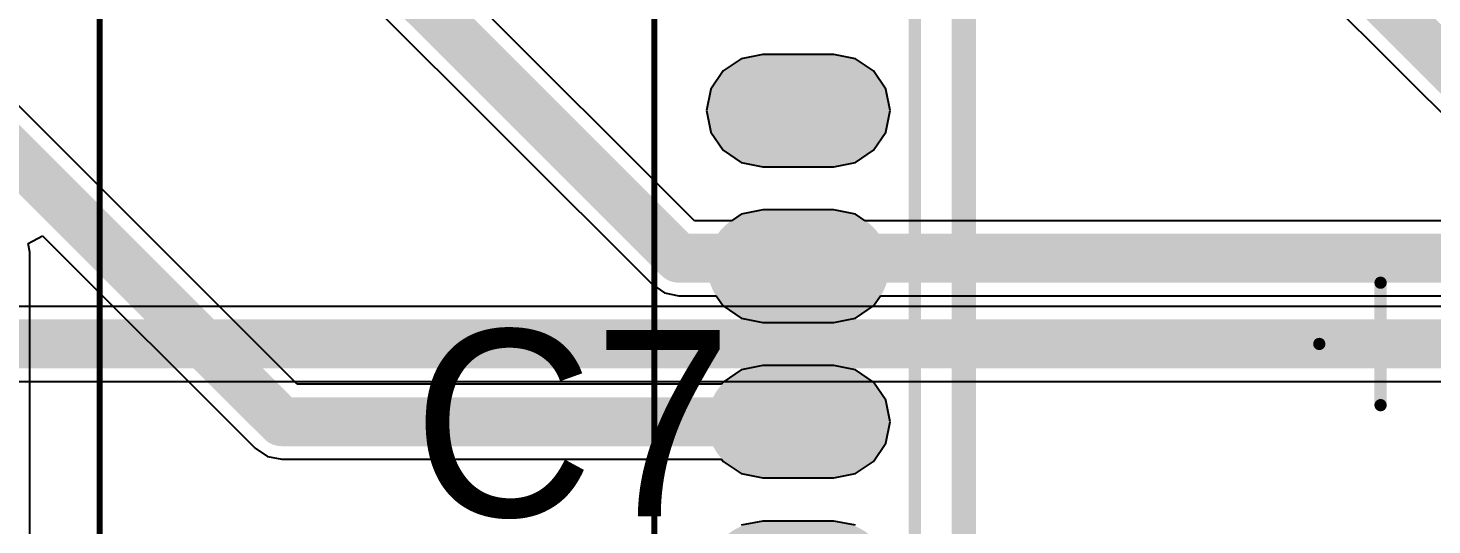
# Model space of a CAD drawing. Header units: millimetres. Extents: x 33 to 142, y 42 to 97.
# Drawn here: x 103.79 to 115.24, y 62.77 to 66.83 of the extents above; entities that cross this region are included whole.
import ezdxf

# ---------------------------------------------------------------- set-up
doc = ezdxf.new("R2010")
doc.units = ezdxf.units.MM
for name, color, linetype in [('BottomLayer', 5, 'Continuous'), ('Mechanical13', 56, 'Continuous'), ('Mechanical15', 56, 'Continuous'), ('TopLayer', 1, 'Continuous'), ('TopOverlay', 2, 'Continuous'), ('TopPaste', 8, 'Continuous'), ('TopSolder', 216, 'Continuous')]:
    doc.layers.add(name, color=color, linetype=linetype)

# ---------------------------------------------------------------- blocks, each defined once
blk = doc.blocks.new('CD4044B_59')
at = {"layer": 'Mechanical13', "const_width": 0.1}
blk.add_lwpolyline([(3.8, 5.25), (3.8, -5.25)], dxfattribs=at)
at = {"layer": 'Mechanical15'}
for points, const_width in [([(5.925, 5.5), (5.925, -5.5)], 0.05), ([(0, 0.5), (0, -0.5)], 0.1), ([(0.5, 0), (-0.5, 0)], 0.1)]:
    blk.add_lwpolyline(points, dxfattribs=dict(at, const_width=const_width))
at = {"layer": 'Mechanical15', "const_width": 0.05}
for points in [[(-0.025, 0.5, 1), (0.025, 0.5, 1)], [(0.475, 0, 1), (0.525, 0, 1)], [(-0.025, -0.5, 1), (0.025, -0.5, 1)]]:
    blk.add_lwpolyline(points, format="xyb", close=True, dxfattribs=at)
at = {"layer": 'TopLayer', "const_width": 0.7}
for points in [[(4.46, 0.635), (5.04, 0.635)], [(4.46, -0.635), (5.04, -0.635)], [(4.46, -1.905), (5.04, -1.905)]]:
    blk.add_lwpolyline(points, dxfattribs=at)
at = {"layer": 'TopLayer', "const_width": 0.35}
for points in [[(4.285, 0.635, 1), (4.635, 0.635, 1)], [(4.865, 0.635, 1), (5.215, 0.635, 1)], [(4.285, -0.635, 1), (4.635, -0.635, 1)], [(4.865, -0.635, 1), (5.215, -0.635, 1)], [(4.285, -1.905, 1), (4.635, -1.905, 1)], [(4.865, -1.905, 1), (5.215, -1.905, 1)]]:
    blk.add_lwpolyline(points, format="xyb", close=True, dxfattribs=at)
at = {"layer": 'TopOverlay', "const_width": 0.2}
blk.add_lwpolyline([(3.4, 5.25), (3.4, -5.25)], dxfattribs=at)
at = {"layer": 'TopPaste', "const_width": 0.7}
for points in [[(4.46, 0.635), (5.04, 0.635)], [(4.46, -0.635), (5.04, -0.635)], [(4.46, -1.905), (5.04, -1.905)]]:
    blk.add_lwpolyline(points, dxfattribs=at)
at = {"layer": 'TopPaste', "const_width": 0.35}
for points in [[(4.285, 0.635, 1), (4.635, 0.635, 1)], [(4.865, 0.635, 1), (5.215, 0.635, 1)], [(4.285, -0.635, 1), (4.635, -0.635, 1)], [(4.865, -0.635, 1), (5.215, -0.635, 1)], [(4.285, -1.905, 1), (4.635, -1.905, 1)], [(4.865, -1.905, 1), (5.215, -1.905, 1)]]:
    blk.add_lwpolyline(points, format="xyb", close=True, dxfattribs=at)
at = {"layer": 'TopSolder', "const_width": 0.903}
for points in [[(4.46, 1.905), (5.04, 1.905)], [(4.46, 0.635), (5.04, 0.635)], [(4.46, -0.635), (5.04, -0.635)], [(4.46, -1.905), (5.04, -1.905)]]:
    blk.add_lwpolyline(points, dxfattribs=at)
at = {"layer": 'TopSolder', "const_width": 0.452}
for points in [[(4.234, 1.905, 1), (4.686, 1.905, 1)], [(4.814, 1.905, 1), (5.266, 1.905, 1)], [(4.234, 0.635, 1), (4.686, 0.635, 1)], [(4.814, 0.635, 1), (5.266, 0.635, 1)], [(4.234, -0.635, 1), (4.686, -0.635, 1)], [(4.814, -0.635, 1), (5.266, -0.635, 1)], [(4.234, -1.905, 1), (4.686, -1.905, 1)], [(4.814, -1.905, 1), (5.266, -1.905, 1)]]:
    blk.add_lwpolyline(points, format="xyb", close=True, dxfattribs=at)
blk = doc.blocks.new('ECAP_SMD__1______50_____________________________________________SMD_70')
at = {"layer": 'Mechanical13', "const_width": 0.1}
for points in [[(-2.075, 2.15), (-2.7, 1.525)], [(-2.075, 2.15), (2.7, 2.15)], [(2.7, 2.15), (2.7, -2.15)], [(-2.7, 1.525), (-2.7, -1.525)], [(-2.7, -1.525), (-2.075, -2.15)], [(-2.075, -2.15), (2.7, -2.15)]]:
    blk.add_lwpolyline(points, dxfattribs=at)
at = {"layer": 'Mechanical13', "const_width": 0.05}
for points in [[(-2.1, 2.15, 1), (-2.05, 2.15, 1)], [(-2.1, 2.15, 1), (-2.05, 2.15, 1)], [(2.675, 2.15, 1), (2.725, 2.15, 1)], [(2.675, 2.15, 1), (2.725, 2.15, 1)], [(-2.725, 1.525, 1), (-2.675, 1.525, 1)], [(-2.725, 1.525, 1), (-2.675, 1.525, 1)], [(-2.725, -1.525, 1), (-2.675, -1.525, 1)], [(-2.725, -1.525, 1), (-2.675, -1.525, 1)], [(-2.1, -2.15, 1), (-2.05, -2.15, 1)], [(-2.1, -2.15, 1), (-2.05, -2.15, 1)], [(2.675, -2.15, 1), (2.725, -2.15, 1)], [(2.675, -2.15, 1), (2.725, -2.15, 1)]]:
    blk.add_lwpolyline(points, format="xyb", close=True, dxfattribs=at)
at = {"layer": 'Mechanical15'}
for points, const_width in [([(-4.55, 3.15), (-4.55, -3.15)], 0.05), ([(-4.55, 3.15), (4.55, 3.15)], 0.05), ([(4.55, 3.15), (4.55, -3.15)], 0.05), ([(0, 0.5), (0, -0.5)], 0.1), ([(-0.5, 0), (0.5, 0)], 0.1), ([(-4.55, -3.15), (4.55, -3.15)], 0.05)]:
    blk.add_lwpolyline(points, dxfattribs=dict(at, const_width=const_width))
for points, const_width in [([(-4.563, 3.15, 1), (-4.538, 3.15, 1)], 0.025), ([(-4.563, 3.15, 1), (-4.538, 3.15, 1)], 0.025), ([(4.537, 3.15, 1), (4.562, 3.15, 1)], 0.025), ([(4.537, 3.15, 1), (4.562, 3.15, 1)], 0.025), ([(-0.025, 0.5, 1), (0.025, 0.5, 1)], 0.05), ([(-0.525, 0, 1), (-0.475, 0, 1)], 0.05), ([(0.475, 0, 1), (0.525, 0, 1)], 0.05), ([(-0.025, -0.5, 1), (0.025, -0.5, 1)], 0.05), ([(-4.563, -3.15, 1), (-4.538, -3.15, 1)], 0.025), ([(-4.563, -3.15, 1), (-4.538, -3.15, 1)], 0.025), ([(4.537, -3.15, 1), (4.562, -3.15, 1)], 0.025), ([(4.537, -3.15, 1), (4.562, -3.15, 1)], 0.025)]:
    blk.add_lwpolyline(points, format="xyb", close=True, dxfattribs=dict(at, const_width=const_width))
at = {"layer": 'TopLayer'}
for points in [[(-1.075, -0.9), (-1.075, 0.9), (-3.525, -0.9), (-3.525, 0.9)], [(3.525, -0.9), (3.525, 0.9), (1.075, -0.9), (1.075, 0.9)]]:
    blk.add_solid(points, dxfattribs=at)
at = {"layer": 'TopOverlay', "const_width": 0.2}
for points in [[(-2.075, 2.15), (-2.7, 1.525)], [(-2.075, 2.15), (2.7, 2.15)], [(2.7, 2.15), (2.7, 1.2)], [(-2.7, 1.525), (-2.7, 1.2)], [(-2.7, -1.2), (-2.7, -1.525)], [(2.7, -1.2), (2.7, -2.15)], [(-2.7, -1.525), (-2.075, -2.15)], [(-2.075, -2.15), (2.7, -2.15)]]:
    blk.add_lwpolyline(points, dxfattribs=at)
at = {"layer": 'TopOverlay', "const_width": 0.1}
for points in [[(-2.125, 2.15, 1), (-2.025, 2.15, 1)], [(-2.125, 2.15, 1), (-2.025, 2.15, 1)], [(2.65, 2.15, 1), (2.75, 2.15, 1)], [(2.65, 2.15, 1), (2.75, 2.15, 1)], [(-2.75, 1.525, 1), (-2.65, 1.525, 1)], [(-2.75, 1.525, 1), (-2.65, 1.525, 1)], [(-2.75, 1.2, 1), (-2.65, 1.2, 1)], [(2.65, 1.2, 1), (2.75, 1.2, 1)], [(-2.75, -1.2, 1), (-2.65, -1.2, 1)], [(2.65, -1.2, 1), (2.75, -1.2, 1)], [(-2.75, -1.525, 1), (-2.65, -1.525, 1)], [(-2.75, -1.525, 1), (-2.65, -1.525, 1)], [(-2.125, -2.15, 1), (-2.025, -2.15, 1)], [(-2.125, -2.15, 1), (-2.025, -2.15, 1)], [(2.65, -2.15, 1), (2.75, -2.15, 1)], [(2.65, -2.15, 1), (2.75, -2.15, 1)]]:
    blk.add_lwpolyline(points, format="xyb", close=True, dxfattribs=at)
at = {"layer": 'TopPaste'}
for points in [[(-1.075, -0.9), (-1.075, 0.9), (-3.525, -0.9), (-3.525, 0.9)], [(3.525, -0.9), (3.525, 0.9), (1.075, -0.9), (1.075, 0.9)]]:
    blk.add_solid(points, dxfattribs=at)
at = {"layer": 'TopSolder'}
for points in [[(-0.973, -1.002), (-0.973, 1.002), (-3.627, -1.002), (-3.627, 1.002)], [(3.627, -1.002), (3.627, 1.002), (0.973, -1.002), (0.973, 1.002)]]:
    blk.add_solid(points, dxfattribs=at)

msp = doc.modelspace()

# ---------------------------------------------------------------- linework, layer by layer
at = {"layer": 'BottomLayer'}
for p, q in [((114.059, 67.402), (117.452, 64.009)), ((116.125, 64.556), (93.35, 64.556)), ((93.35, 63.944), (115.998, 63.944))]:
    msp.add_line(p, q, dxfattribs=at)
at = {"layer": 'BottomLayer', "const_width": 0.4}
for points in [[(114.275, 67.618), (117.668, 64.225)], [(93.35, 64.25), (116.125, 64.25)]]:
    msp.add_lwpolyline(points, dxfattribs=at)
at = {"layer": 'TopLayer'}
for p, q in [((109.227, 65.256), (106.531, 67.952)), ((105.996, 67.621), (108.884, 64.734)), ((105.987, 63.921), (103.356, 66.552)), ((109.609, 66.579), (109.461, 66.479)), ((109.785, 66.614), (109.609, 66.579)), ((110.365, 66.614), (109.785, 66.614)), ((110.541, 66.579), (110.365, 66.614)), ((110.689, 66.479), (110.541, 66.579)), ((109.461, 66.479), (109.361, 66.331)), ((110.789, 66.331), (110.689, 66.479)), ((109.361, 66.331), (109.326, 66.155)), ((110.824, 66.155), (110.789, 66.331)), ((109.326, 66.155), (109.361, 65.979)), ((110.789, 65.979), (110.824, 66.155)), ((109.361, 65.979), (109.461, 65.831)), ((110.689, 65.831), (110.789, 65.979)), ((109.461, 65.831), (109.609, 65.731)), ((110.541, 65.731), (110.689, 65.831)), ((109.609, 65.731), (109.785, 65.696)), ((109.785, 65.696), (110.365, 65.696)), ((110.365, 65.696), (110.541, 65.731)), ((109.609, 65.309), (109.53, 65.256)), ((109.785, 65.344), (109.609, 65.309)), ((110.365, 65.344), (109.785, 65.344)), ((110.541, 65.309), (110.365, 65.344)), ((110.62, 65.256), (110.541, 65.309)), ((109.53, 65.256), (109.227, 65.256)), ((117.65, 65.256), (110.62, 65.256)), ((103.792, 65.071), (103.909, 65.134)), ((103.806, 65), (103.792, 65.071)), ((103.909, 65.134), (105.644, 63.399)), ((103.806, 60.882), (103.806, 65)), ((103.806, 65), (103.806, 65)), ((108.884, 64.734), (108.884, 64.734)), ((108.884, 64.734), (108.983, 64.667)), ((108.983, 64.667), (109.1, 64.644)), ((109.1, 64.644), (109.1, 64.644)), ((109.1, 64.644), (109.405, 64.644)), ((109.405, 64.644), (109.461, 64.561)), ((110.689, 64.561), (110.745, 64.644)), ((110.745, 64.644), (117.65, 64.644)), ((109.461, 64.561), (109.609, 64.461)), ((110.541, 64.461), (110.689, 64.561)), ((109.609, 64.461), (109.785, 64.426)), ((109.785, 64.426), (110.365, 64.426)), ((110.365, 64.426), (110.541, 64.461)), ((109.609, 64.039), (109.461, 63.939)), ((109.785, 64.074), (109.609, 64.039)), ((110.365, 64.074), (109.785, 64.074)), ((110.541, 64.039), (110.365, 64.074)), ((110.689, 63.939), (110.541, 64.039)), ((109.448, 63.921), (105.987, 63.921)), ((109.461, 63.939), (109.448, 63.921)), ((110.789, 63.791), (110.689, 63.939)), ((110.824, 63.615), (110.789, 63.791)), ((110.789, 63.439), (110.824, 63.615)), ((105.644, 63.399), (105.743, 63.332)), ((110.689, 63.291), (110.789, 63.439)), ((105.743, 63.332), (105.86, 63.309)), ((105.86, 63.309), (109.448, 63.309)), ((109.448, 63.309), (109.461, 63.291)), ((109.461, 63.291), (109.609, 63.191)), ((110.541, 63.191), (110.689, 63.291)), ((109.609, 63.191), (109.785, 63.156)), ((109.785, 63.156), (110.365, 63.156)), ((110.365, 63.156), (110.541, 63.191)), ((109.785, 62.804), (109.609, 62.769)), ((110.365, 62.804), (109.785, 62.804)), ((110.541, 62.769), (110.365, 62.804))]:
    msp.add_line(p, q, dxfattribs=at)
at = {"layer": 'TopLayer', "const_width": 0.4}
for points in [[(106.212, 67.837), (109.1, 64.95)], [(103.05, 66.425), (105.86, 63.615)], [(109.1, 64.95), (117.65, 64.95)], [(105.86, 63.615), (110.075, 63.615)]]:
    msp.add_lwpolyline(points, dxfattribs=at)
at = {"layer": 'TopLayer', "const_width": 0.2}
for points in [[(109, 64.95, 1), (109.2, 64.95, 1)], [(109, 64.95, 1), (109.2, 64.95, 1)], [(105.76, 63.615, 1), (105.96, 63.615, 1)], [(105.76, 63.615, 1), (105.96, 63.615, 1)], [(109.975, 63.615, 1), (110.175, 63.615, 1)]]:
    msp.add_lwpolyline(points, format="xyb", close=True, dxfattribs=at)

# ---------------------------------------------------------------- block references
for name, p, rotation in [('CD4044B_59', (114.825, 64.25), 180), ('ECAP_SMD__1______50_____________________________________________SMD_70', (101.225, 62.4), 90)]:
    msp.add_blockref(name, p, dxfattribs=dict(rotation=rotation))

# ---------------------------------------------------------------- texts
at = {"layer": 'TopOverlay'}
msp.add_text('C7', height=1.524, dxfattribs=at).set_placement((106.931, 62.841))

doc.saveas('drawing.dxf')
